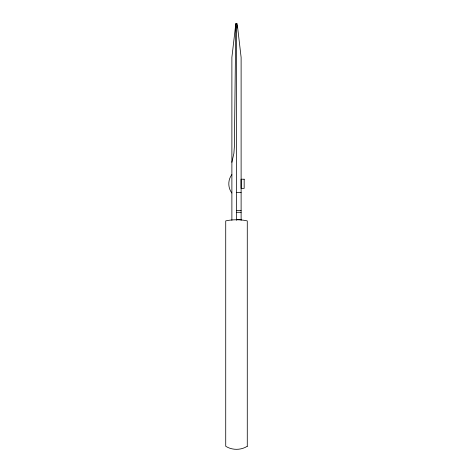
<?xml version="1.0" encoding="UTF-8"?>
<svg xmlns="http://www.w3.org/2000/svg" width="473" height="473" viewBox="0 0 473 473"><rect width="100%" height="100%" fill="white"/><g stroke="black" fill="none" stroke-linecap="round" stroke-linejoin="round"><path stroke-width="0.71" d="M241.118 220.3L241.118 57.404L237.186 23.65L235.814 23.65L234.371 146.778L233.893 153.329L231.882 162.292M235.814 23.65L231.882 57.404L231.882 220.3M231.853 174.608C227.785 179.864 227.785 187.746 231.853 193.002M236.5 192.422L241.118 192.422M236.5 210.367L241.118 210.367M236.5 212.294L241.118 212.294M236.5 219.573L241.118 219.573M237.21 25.82L237.239 27.99M236.5 23.65L236.5 220.3M247.278 446.27C240.846 450.343 232.154 450.343 225.722 446.27L225.722 220.891A20.185 7.255 0 0 1 247.278 220.891L247.278 446.27M244.169 179.22L241.088 179.22L241.088 188.39L244.169 188.39L244.169 179.22"/></g></svg>
